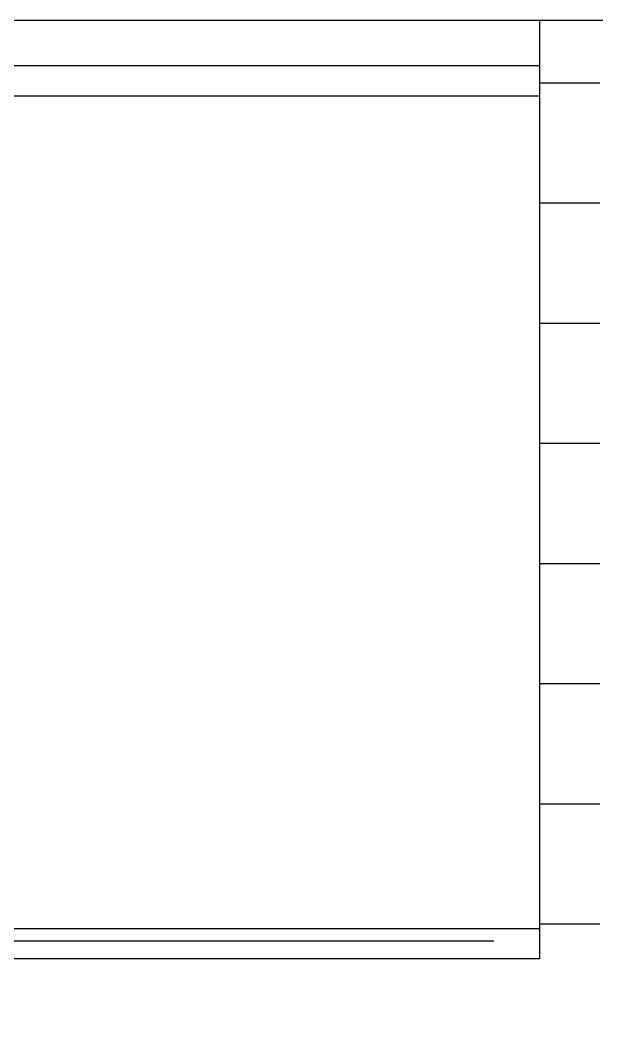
# Model space of a CAD drawing. Extents: x 13886 to 74789, y -750269 to -704302.
# Drawn here: x 52052 to 52432, y -712880 to -712218 of the extents above; entities that cross this region are included whole.
import ezdxf

# ---------------------------------------------------------------- set-up
doc = ezdxf.new("R2010")
doc.units = 0
doc.header["$LTSCALE"] = 10
doc.layers.get('0').update_dxf_attribs({"linetype": 'CONTINUOUS'})
doc.layers.add('___0', color=250, linetype='CONTINUOUS')
doc.layers.add('____', color=45, linetype='CONTINUOUS')

msp = doc.modelspace()

# ---------------------------------------------------------------- hatches: boundary and pattern name
at = {"layer": '___0', "ltscale": 60}
h = msp.add_hatch(dxfattribs=at)
h.set_pattern_fill('ANSI31', color=256, scale=25, angle=135, style=0)
h.set_pattern_definition([(180, (-1176.07, -15426.53), (-7e-15, -79.375), [])])
h.paths.add_polyline_path([(55174.39, -714063.2), (55174.39, -713818.2), (54624.39, -713818.2), (54624.39, -712218.2), (54530.43, -712218.2), (54530.43, -712551.45, -1.868202), (54457.64, -712582.69, -0.069063), (54053.22, -712582.69, -1.868202), (53980.43, -712551.45), (53980.43, -712218.2), (53934.39, -712218.2), (53934.39, -713338.2), (54204.36, -713338.2), (54204.36, -713392.74), (54222.09, -713395.54), (54204.36, -713398.92), (54204.36, -713426.86), (54215.92, -713428.69), (54204.36, -713430.9), (54204.36, -713506.07), (54222.09, -713508.87), (54204.36, -713512.25), (54204.36, -713900.63), (54222.09, -713903.43), (54204.36, -713906.81), (54204.36, -714165.61), (54234.9, -714170.44), (54204.36, -714176.26), (54204.36, -714495.63), (54121.38, -714495.63), (54122.58, -714523.21), (54118.22, -714495.63), (54094.43, -714495.63), (54090.93, -714514), (54088.02, -714495.63), (52444.01, -714495.63), (52280.75, -714495.63), (52277.85, -714514), (52274.35, -714495.63), (52250.55, -714495.63), (52246.19, -714523.21), (52247.4, -714495.63), (52164.42, -714495.63), (52164.42, -714176.26), (52133.88, -714170.44), (52164.42, -714165.61), (52164.42, -713906.81), (52146.68, -713903.43), (52164.42, -713900.63), (52164.42, -713512.25), (52146.68, -713508.87), (52164.42, -713506.07), (52164.42, -713465.01), (52134.83, -713459.37, 0.226149), (52140.28, -713443.04), (52140.43, -713443.04), (52140.43, -712927.46, 0.389814), (52125.43, -712914.37), (52125.43, -713430.49, -0.414214), (52105.43, -713450.49), (51562.21, -713450.49, -0.414214), (51542.21, -713430.49), (51542.21, -712914.37, -0.000393), (51542.24, -712914.37, -0.994577), (51582.62, -712914.3), (51603.7, -712914.3, -0.255425), (51628.94, -712900.5), (52036.27, -712900.5, -0.255425), (52061.52, -712914.3), (52084.88, -712914.3, -0.994828), (52125.26, -712914.38, -0.45806), (52140.43, -712930.69), (52140.43, -713373.28), (52164.42, -713369.49), (52164.42, -713338.2), (52434.39, -713338.2), (52434.39, -712218.2), (52394.39, -712218.2), (52394.39, -712838.2), (51194.39, -712838.2), (51194.39, -714028.2), (51464.39, -714028.2), (51824.39, -714028.2), (51824.39, -715033.2), (52761.38, -715033.2), (52761.38, -714633.2), (53961.38, -714633.2), (53961.38, -715033.2), (55174.39, -715033.2), (55174.39, -714943.2)])
h.paths.add_polyline_path([(53509.56, -714588.71), (53512.25, -714526.94), (53522.16, -714578.9), (53527.42, -714545.57), (53532.28, -714571.04)], flags=16)
h.paths.add_polyline_path([(52999.33, -714558.27), (52998.43, -714578.93), (52997.14, -714572.15)], flags=16)

# ---------------------------------------------------------------- linework, layer by layer
at = {"ltscale": 60}
for q in [(55174.39, -712218.2), (52394.39, -712218.2)]:
    msp.add_line((51194.39, -712218.2), q, dxfattribs=at)
at = {"layer": '___0'}
for p, q in [((51194.39, -712248.2), (52394.39, -712248.2)), ((51194.39, -712826.51), (52364.39, -712826.51))]:
    msp.add_line(p, q, dxfattribs=at)
at = {"layer": '____', "ltscale": 60}
for p, q in [((52394.39, -712218.2), (52394.39, -712838.2)), ((51194.39, -712268.2), (52394.39, -712268.2)), ((51194.39, -712818.2), (52394.39, -712818.2)), ((52394.39, -712838.2), (51194.39, -712838.2))]:
    msp.add_line(p, q, dxfattribs=at)

doc.saveas('drawing.dxf')
